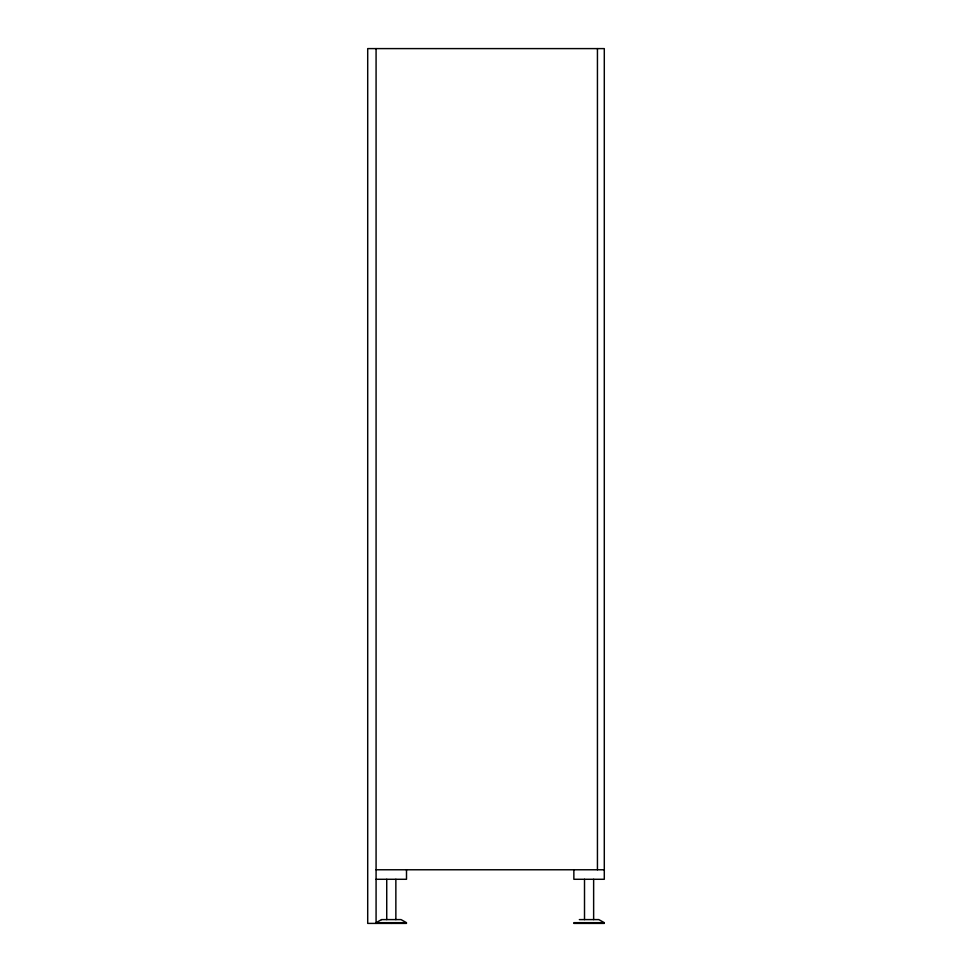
<?xml version="1.0" encoding="UTF-8"?>
<svg xmlns="http://www.w3.org/2000/svg" width="972" height="972" viewBox="0 0 972 972"><rect width="100%" height="100%" fill="white"/><g stroke="black" fill="none" stroke-linecap="round" stroke-linejoin="round"><path stroke-width="1.46" d="M376.079 869.77L604.292 869.77M376.079 879.283L406.503 879.283L406.503 869.77M579.336 919.597L598.813 919.597L604.292 922.671L573.857 922.671M406.503 923.4L367.708 923.4L367.708 48.6L604.292 48.6L604.292 879.283L573.857 879.283L573.857 869.77M573.857 923.4L604.292 923.4M597.44 48.6L597.44 869.77M593.637 879.283L593.637 919.597M589.068 922.671L589.068 923.4M584.512 879.283L584.512 919.597M395.859 879.283L395.859 919.597M391.291 922.671L391.291 923.4M386.735 879.283L386.735 919.597M376.079 48.6L376.079 923.4M381.559 919.597L376.079 922.671L406.503 922.671L401.023 919.597L381.559 919.597"/></g></svg>
